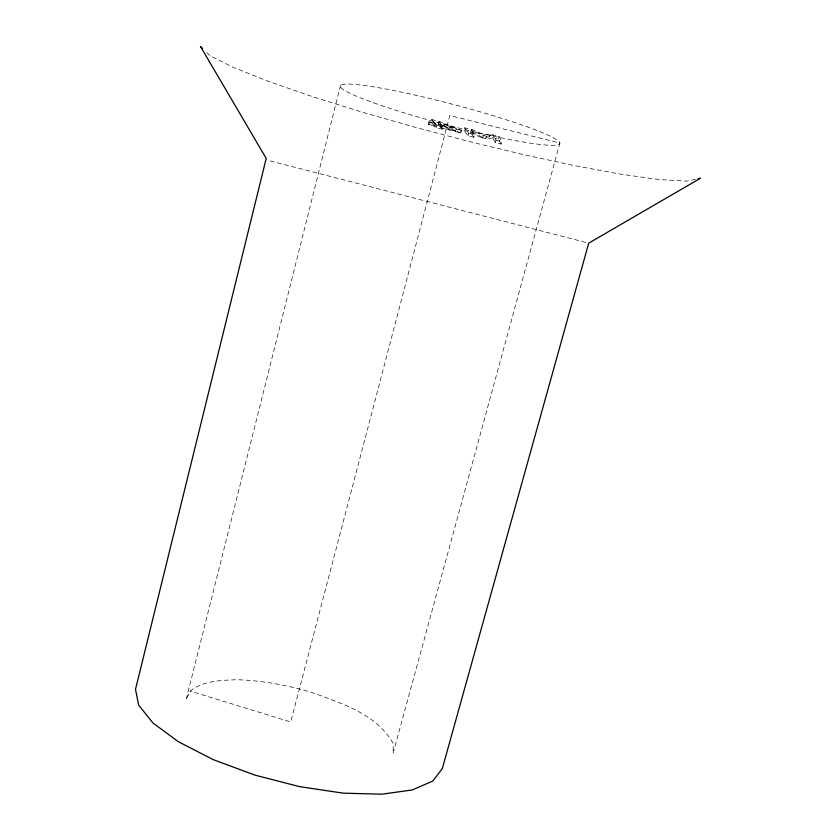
<?xml version="1.0" encoding="UTF-8"?>
<svg xmlns="http://www.w3.org/2000/svg" width="836" height="836" viewBox="0 0 836 836"><rect width="100%" height="100%" fill="white"/><g stroke="black" fill="none" stroke-linecap="round" stroke-linejoin="round"><path stroke-width="0.63" stroke-dasharray="4.18 3.13" d="M340.576 85.282L186.031 699.92L190.19 691.069C203.535 680.535 221.226 680.264 237.455 679.731C262.379 680.525 286.978 685.165 310.887 692.114C340.848 703.139 376.733 713.829 393.213 743.559L393.056 753.435L559.88 143.05L449.81 115.514L290.709 721.97L190.19 691.069M428.21 124.251L428.858 121.753L435.107 123.32L434.448 125.828L428.21 124.251L435.002 126.435L436.183 127.73L442.422 129.308L443.07 126.832L441.941 125.515L441.293 128.012L442.422 129.308M428.784 124.867L429.432 122.369L428.858 121.753M434.448 125.828L431.104 122.129L431.773 119.569L439.287 121.45L461.796 130.51L461.138 133.008L441.293 128.012M435.002 126.435L435.65 123.937L429.432 122.369M436.183 127.73L436.831 125.254L435.65 123.937M438.168 124.459L438.837 121.899L456.237 128.629L455.578 131.137L440.76 127.417L438.168 124.459L455.578 131.137M461.138 133.008L438.618 124.021L439.287 121.45M440.76 127.417L441.418 124.909L438.837 121.899M460.615 132.328L461.273 129.81M473.876 137.219L468.035 135.745L464.053 130.406L464.732 127.835L473.479 130.029L483.647 134.889L490.251 134.241L499.008 136.435L501.83 141.597L501.172 144.085L495.34 142.611L492.655 138.107L493.334 135.547L486.479 136.184L481.63 134.972L471.222 129.998L470.543 132.558L473.876 137.219L474.534 134.732L471.222 129.998M468.035 135.745L468.693 133.269L464.732 127.835M501.172 144.085L498.319 139.016L489.562 136.811L482.978 137.407L472.8 132.6L473.479 130.029M492.655 138.107L485.81 138.703L480.961 137.491L481.63 134.972M482.978 137.407L483.647 134.889M485.81 138.703L486.479 136.184M489.562 136.811L490.251 134.241M495.34 142.611L495.999 140.134L493.334 135.547M498.319 139.016L499.008 136.435M695.542 179.28L686.899 181.119L659.374 179.594L621.085 174.243L575.011 165.737L523.806 154.691L469.822 141.702L415.178 127.312L361.957 112.087L312.298 96.568L268.544 81.426L233.349 67.413L209.648 55.427L206.001 51.863M431.104 122.129L438.618 124.021M464.053 130.406L472.8 132.6M441.418 124.909L456.237 128.629M441.941 125.515L461.796 130.51M436.831 125.254L443.07 126.832M468.693 133.269L474.534 134.732M495.999 140.134L501.83 141.597M270.247 160.92L587.468 242.827M470.543 132.558L480.961 137.491M431.773 119.569L435.107 123.32M373.713 102.849A113.55 10.743 14.7 0 0 556.64 145.077A113.55 10.743 14.7 0 0 419.735 96.15A113.55 10.743 14.7 0 0 373.713 102.849"/><path stroke-width="1.25" d="M698.008 178.758L700.484 178.225L588.722 243.151L442.328 768.577L432.787 781.064L412.336 789.947L381.791 794.2L343.136 793.145L299.507 786.613L254.813 775.087L213.18 759.61L178.308 741.678L152.946 722.962L138.588 705.062L135.516 689.282L266.214 158.422L200.515 46.523L202.343 48.3"/></g></svg>
